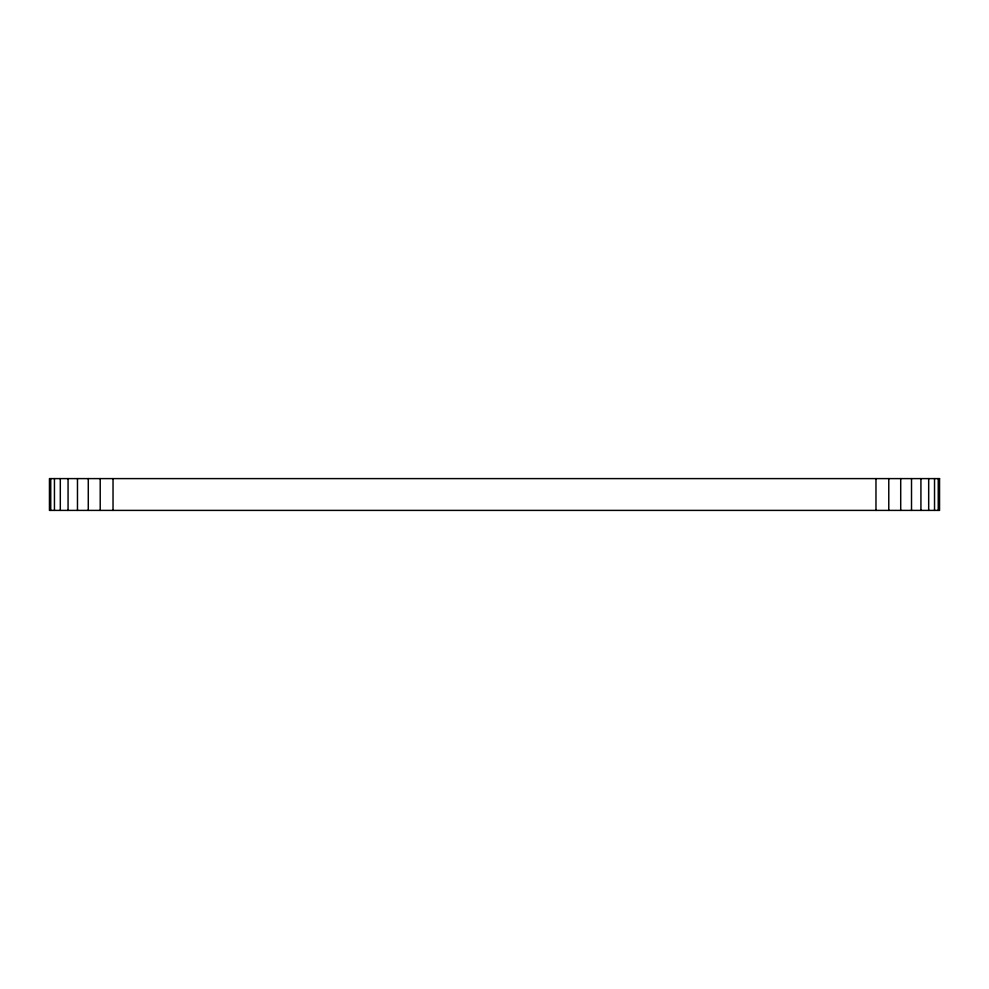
<?xml version="1.0" encoding="UTF-8"?>
<svg xmlns="http://www.w3.org/2000/svg" width="989" height="989" viewBox="0 0 989 989"><rect width="100%" height="100%" fill="white"/><g stroke="black" fill="none" stroke-linecap="round" stroke-linejoin="round"><path stroke-width="1.48" d="M938.24 478.602L938.24 510.398M934.531 478.602L934.531 510.398M928.683 478.602L928.683 510.398M920.92 478.602L920.92 510.398M911.512 478.602L911.512 510.398M900.707 478.602L900.707 510.398M888.777 478.602L888.777 510.398M875.97 478.602L875.97 510.398M113.03 478.602L113.03 510.398M100.21 478.602L100.21 510.398M88.281 478.602L88.281 510.398M77.476 478.602L77.476 510.398M68.068 478.602L68.068 510.398M60.304 478.602L60.304 510.398M54.444 478.602L54.444 510.398M50.736 478.602L50.736 510.398M939.55 478.602L49.45 478.602L49.45 510.398L939.55 510.398L939.55 478.602"/></g></svg>
